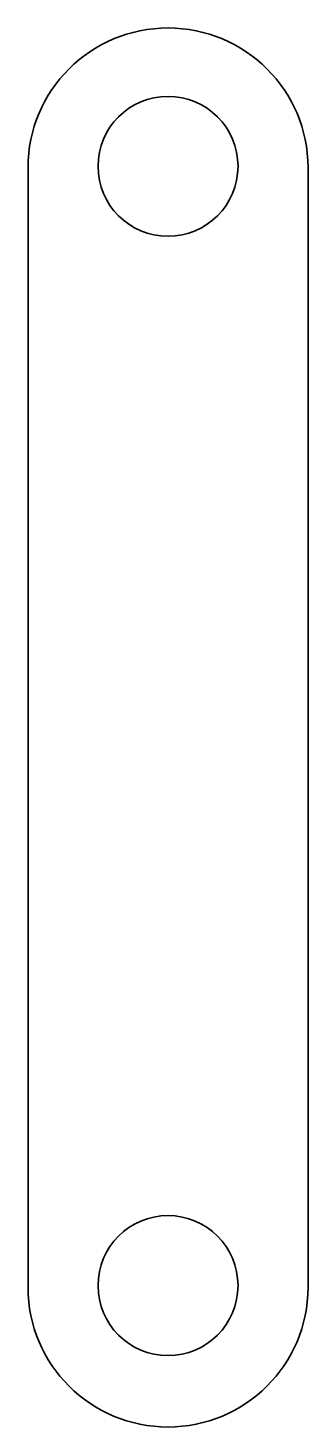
# Model space of a CAD drawing. Header units: inches. Extents: x -33.8 to -13.8, y -103.5 to -3.5.
import ezdxf

# ---------------------------------------------------------------- set-up
doc = ezdxf.new("R2010")
doc.units = ezdxf.units.IN
doc.header["$MEASUREMENT"] = 0
doc.layers.add('Ebene 1', color=7, linetype='Continuous')

msp = doc.modelspace()

# ---------------------------------------------------------------- linework, layer by layer
at = {"layer": 'Ebene 1', "color": 179, "lineweight": 35, "true_color": 0x1c1c1b}
for points, knots in [([(-33.821, -93.504), (-33.821, -99.014), (-29.344, -103.482), (-23.821, -103.482), (-18.298, -103.482), (-13.821, -99.014), (-13.821, -93.504), (-13.821, -93.504), (-13.821, -13.459), (-13.821, -13.459), (-13.821, -7.949), (-18.298, -3.482), (-23.821, -3.482), (-29.344, -3.482), (-33.821, -7.949), (-33.821, -13.459), (-33.821, -13.459), (-33.821, -93.504), (-33.821, -93.504)], [0, 0, 0, 0, 1, 1, 1, 2, 2, 2, 3, 3, 3, 4, 4, 4, 5, 5, 5, 6, 6, 6, 6]), ([(-18.821, -13.37), (-18.821, -16.131), (-21.06, -18.37), (-23.821, -18.37), (-26.583, -18.37), (-28.821, -16.131), (-28.821, -13.37), (-28.821, -10.609), (-26.583, -8.37), (-23.821, -8.37), (-21.06, -8.37), (-18.821, -10.609), (-18.821, -13.37)], [0, 0, 0, 0, 1, 1, 1, 2, 2, 2, 3, 3, 3, 4, 4, 4, 4]), ([(-18.821, -93.37), (-18.821, -96.131), (-21.06, -98.37), (-23.821, -98.37), (-26.583, -98.37), (-28.821, -96.131), (-28.821, -93.37), (-28.821, -90.609), (-26.583, -88.37), (-23.821, -88.37), (-21.06, -88.37), (-18.821, -90.609), (-18.821, -93.37)], [0, 0, 0, 0, 1, 1, 1, 2, 2, 2, 3, 3, 3, 4, 4, 4, 4])]:
    msp.add_open_spline(points, degree=3, knots=knots, dxfattribs=at)

doc.saveas('drawing.dxf')
